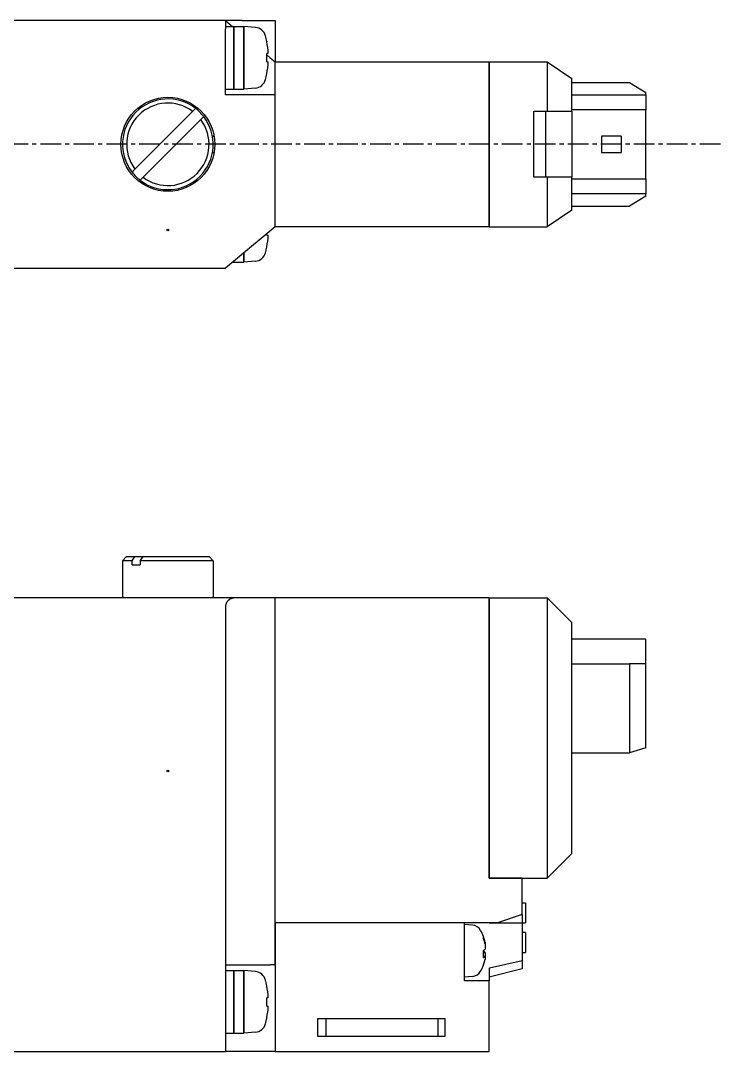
# Model space of a CAD drawing. Extents: x 83 to 239, y 31 to 153.
# Drawn here: x 161.5 to 204, y 88.3 to 150.8 of the extents above; entities that cross this region are included whole.
import ezdxf

# ---------------------------------------------------------------- set-up
doc = ezdxf.new("R2010")
doc.units = 0
doc.linetypes.add('CENTER', pattern=[2, 1.25, -0.25, 0.25, -0.25])
doc.layers.get('0').update_dxf_attribs({"linetype": 'CONTINUOUS'})
doc.layers.add('CENTER', color=1, linetype='CENTER')

msp = doc.modelspace()

# ---------------------------------------------------------------- linework, layer by layer
at = {"color": 7, "linetype": 'CONTINUOUS'}
for p, q in [((173.937, 150.763), (159.937, 150.763)), ((173.937, 150.763), (174.357, 150.413)), ((174.937, 150.763), (173.937, 150.763)), ((173.937, 150.763), (173.937, 150.263)), ((174.937, 150.763), (176.937, 150.763)), ((176.937, 150.763), (176.937, 148.263)), ((173.937, 150.413), (174.437, 150.413)), ((173.937, 146.263), (173.937, 150.263)), ((174.437, 150.413), (175.037, 150.413)), ((174.437, 146.613), (174.437, 150.413)), ((174.437, 150.413), (174.437, 146.613)), ((175.744, 150.351), (175.037, 150.413)), ((175.037, 146.613), (175.037, 150.413)), ((175.037, 150.413), (175.037, 146.613)), ((176.441, 149.49), (176.435, 149.485)), ((176.525, 148.766), (176.435, 148.766)), ((176.435, 148.261), (176.525, 148.261)), ((176.439, 148.679), (176.637, 148.513)), ((176.637, 148.513), (176.937, 148.263)), ((176.937, 148.263), (189.937, 148.263)), ((176.937, 138.263), (176.937, 148.263)), ((189.937, 148.263), (193.437, 148.263)), ((189.937, 138.263), (189.937, 148.263)), ((189.937, 148.263), (189.937, 138.263)), ((193.437, 148.263), (194.937, 147.263)), ((193.437, 148.263), (193.437, 145.263)), ((176.435, 147.541), (176.441, 147.537)), ((194.937, 145.263), (194.937, 147.263)), ((194.937, 147.013), (198.437, 147.013)), ((198.437, 147.013), (199.437, 146.413)), ((173.937, 146.613), (174.437, 146.613)), ((176.937, 146.263), (173.937, 146.263)), ((174.437, 146.613), (175.037, 146.613)), ((175.744, 146.675), (175.037, 146.613)), ((176.937, 138.263), (176.937, 146.263)), ((194.937, 146.263), (199.437, 146.263)), ((199.437, 146.263), (199.437, 146.413)), ((199.437, 146.263), (199.437, 145.363)), ((168.44, 141.76), (171.94, 145.261)), ((171.94, 145.261), (172.119, 145.439)), ((192.637, 145.263), (193.437, 145.263)), ((192.637, 141.263), (192.637, 145.263)), ((193.355, 141.263), (193.355, 145.263)), ((193.437, 145.263), (194.937, 145.263)), ((199.437, 145.363), (194.937, 145.363)), ((194.937, 145.263), (194.937, 141.263)), ((199.437, 141.163), (199.437, 145.363)), ((172.435, 144.766), (168.934, 141.265)), ((172.435, 144.766), (172.614, 144.944)), ((173.142, 143.763), (173.243, 143.763)), ((197.937, 143.763), (196.737, 143.763)), ((196.737, 143.763), (196.737, 142.763)), ((197.937, 143.763), (197.937, 142.763)), ((173.142, 142.763), (173.243, 142.763)), ((196.737, 142.763), (197.937, 142.763)), ((168.261, 141.582), (168.44, 141.76)), ((168.756, 141.087), (168.934, 141.265)), ((193.437, 141.263), (192.637, 141.263)), ((193.437, 141.263), (193.437, 138.263)), ((194.937, 141.263), (193.437, 141.263)), ((194.937, 139.263), (194.937, 141.263)), ((194.937, 141.163), (199.437, 141.163)), ((199.437, 141.163), (199.437, 140.263)), ((199.437, 140.263), (194.937, 140.263)), ((199.437, 140.113), (198.437, 139.513)), ((199.437, 140.113), (199.437, 140.263)), ((194.937, 139.513), (198.437, 139.513)), ((194.937, 139.263), (193.437, 138.263)), ((176.937, 138.263), (174.537, 136.263)), ((189.937, 138.263), (176.937, 138.263)), ((189.937, 138.263), (193.437, 138.263)), ((176.435, 137.761), (176.525, 137.761)), ((176.435, 137.041), (176.441, 137.037)), ((174.537, 136.263), (173.937, 135.763)), ((175.037, 136.113), (175.037, 136.68)), ((175.037, 136.68), (175.037, 136.113)), ((159.937, 135.763), (173.937, 135.763)), ((174.357, 136.113), (174.437, 136.113)), ((174.437, 136.113), (174.437, 136.18)), ((174.437, 136.18), (174.437, 136.113)), ((174.437, 136.113), (175.037, 136.113)), ((175.744, 136.175), (175.037, 136.113)), ((167.937, 118.263), (167.687, 118.013)), ((167.937, 118.263), (168.44, 118.263)), ((168.261, 118.013), (168.439, 118.263)), ((168.44, 118.263), (168.934, 118.263)), ((168.756, 118.013), (168.934, 118.263)), ((168.934, 118.263), (172.937, 118.263)), ((172.937, 118.263), (173.187, 118.013)), ((167.687, 118.013), (167.687, 115.763)), ((168.261, 118.013), (167.687, 118.013)), ((168.261, 117.763), (168.261, 118.013)), ((168.261, 117.763), (168.756, 117.763)), ((168.756, 118.013), (168.756, 117.763)), ((173.187, 118.013), (168.756, 118.013)), ((173.187, 118.013), (173.187, 115.763)), ((174.537, 115.763), (159.937, 115.763)), ((176.937, 115.763), (174.537, 115.763)), ((189.937, 115.763), (176.937, 115.763)), ((176.937, 93.499), (176.937, 115.763)), ((176.937, 96.063), (176.937, 115.763)), ((189.937, 115.763), (193.437, 115.763)), ((189.937, 98.763), (189.937, 115.763)), ((189.937, 115.763), (189.937, 98.763)), ((194.937, 114.263), (193.437, 115.763)), ((193.437, 115.763), (193.437, 98.763)), ((173.937, 115.263), (173.937, 93.513)), ((194.937, 100.263), (194.937, 114.263)), ((199.437, 113.263), (194.937, 113.263)), ((199.437, 111.763), (199.437, 113.263)), ((194.937, 111.763), (198.437, 111.763)), ((198.437, 111.763), (198.437, 106.363)), ((199.437, 111.763), (198.437, 111.763)), ((199.437, 106.663), (199.437, 111.763)), ((194.937, 106.363), (198.437, 106.363)), ((199.437, 106.663), (198.437, 106.363)), ((193.437, 98.763), (194.937, 100.263)), ((191.937, 98.763), (189.937, 98.763)), ((189.937, 98.763), (193.437, 98.763)), ((191.937, 96.563), (191.937, 98.763)), ((191.937, 97.263), (192.137, 97.263)), ((192.137, 97.263), (192.137, 96.063)), ((191.937, 96.563), (190.437, 96.063)), ((191.937, 96.563), (191.937, 96.063)), ((176.937, 96.063), (176.937, 88.263)), ((188.437, 96.063), (176.937, 96.063)), ((190.437, 96.063), (176.937, 96.063)), ((188.437, 92.543), (188.437, 96.063)), ((188.909, 95.922), (188.437, 95.963)), ((189.937, 96.063), (191.937, 96.063)), ((191.937, 96.063), (192.137, 96.063)), ((191.937, 96.063), (191.937, 93.782)), ((192.137, 95.463), (191.937, 95.463)), ((192.137, 95.463), (192.137, 94.263)), ((189.658, 94.877), (189.68, 94.888)), ((189.68, 94.888), (189.68, 94.782)), ((189.68, 94.782), (189.68, 94.464)), ((189.586, 94.043), (189.68, 94.031)), ((189.587, 94.251), (189.68, 94.263)), ((189.68, 94.263), (189.68, 94.031)), ((189.68, 94.031), (189.68, 93.839)), ((189.938, 93.324), (191.939, 93.776)), ((191.937, 94.263), (192.137, 94.263)), ((191.937, 93.782), (191.937, 93.263)), ((173.937, 93.513), (173.937, 88.763)), ((173.937, 93.513), (176.637, 93.513)), ((173.937, 93.163), (174.437, 93.163)), ((174.437, 93.163), (175.037, 93.163)), ((174.437, 89.366), (174.437, 93.163)), ((174.437, 93.163), (174.437, 89.363)), ((175.744, 93.101), (175.037, 93.163)), ((175.037, 89.363), (175.037, 93.163)), ((175.037, 93.163), (175.037, 89.366)), ((189.937, 93.329), (189.937, 92.543)), ((191.937, 93.263), (189.937, 92.763)), ((188.909, 92.804), (188.437, 92.763)), ((189.937, 92.543), (188.437, 92.543)), ((189.937, 88.263), (189.937, 92.543)), ((176.441, 92.24), (176.435, 92.235)), ((176.525, 91.516), (176.435, 91.516)), ((176.435, 91.011), (176.525, 91.011)), ((176.435, 90.291), (176.441, 90.287)), ((179.537, 89.163), (179.537, 90.263)), ((179.537, 90.263), (187.237, 90.263)), ((180.037, 89.163), (180.037, 90.263)), ((186.837, 89.163), (186.837, 90.263)), ((187.237, 90.263), (187.237, 89.163)), ((175.744, 89.425), (175.037, 89.363)), ((173.937, 89.363), (174.437, 89.363)), ((173.937, 88.763), (173.937, 88.263)), ((174.437, 89.366), (175.037, 89.366)), ((187.237, 89.163), (179.537, 89.163)), ((159.937, 88.263), (173.937, 88.263)), ((176.937, 88.263), (173.937, 88.263)), ((176.937, 88.263), (189.937, 88.263))]:
    msp.add_line(p, q, dxfattribs=at)
for points in [[(176.435, 148.261, 0), (176.436, 148.265, 0), (176.436, 148.269, 0), (176.436, 148.273, 0), (176.436, 148.276, 0), (176.436, 148.28, 0), (176.436, 148.284, 0), (176.437, 148.288, 0), (176.437, 148.292, 0), (176.437, 148.296, 0), (176.437, 148.3, 0), (176.437, 148.304, 0), (176.437, 148.308, 0), (176.438, 148.312, 0), (176.438, 148.316, 0), (176.438, 148.32, 0), (176.438, 148.324, 0), (176.438, 148.328, 0), (176.438, 148.332, 0), (176.438, 148.336, 0), (176.438, 148.34, 0), (176.439, 148.344, 0), (176.439, 148.347, 0), (176.439, 148.351, 0), (176.439, 148.355, 0), (176.439, 148.359, 0), (176.439, 148.363, 0), (176.439, 148.367, 0), (176.439, 148.371, 0), (176.439, 148.375, 0), (176.44, 148.379, 0), (176.44, 148.383, 0), (176.44, 148.387, 0), (176.44, 148.391, 0), (176.44, 148.395, 0), (176.44, 148.399, 0), (176.44, 148.403, 0), (176.44, 148.407, 0), (176.44, 148.411, 0), (176.44, 148.415, 0), (176.44, 148.419, 0), (176.44, 148.422, 0), (176.44, 148.426, 0), (176.44, 148.43, 0), (176.441, 148.434, 0), (176.441, 148.438, 0), (176.441, 148.442, 0), (176.441, 148.446, 0), (176.441, 148.45, 0), (176.441, 148.454, 0), (176.441, 148.458, 0), (176.441, 148.462, 0), (176.441, 148.466, 0), (176.441, 148.47, 0), (176.441, 148.474, 0), (176.441, 148.478, 0), (176.441, 148.482, 0), (176.441, 148.486, 0), (176.441, 148.49, 0), (176.441, 148.493, 0), (176.441, 148.497, 0), (176.441, 148.501, 0), (176.441, 148.505, 0), (176.441, 148.509, 0), (176.441, 148.513, 0), (176.441, 148.517, 0), (176.441, 148.521, 0), (176.441, 148.525, 0), (176.441, 148.529, 0), (176.441, 148.533, 0), (176.441, 148.537, 0), (176.441, 148.541, 0), (176.441, 148.545, 0), (176.441, 148.549, 0), (176.441, 148.553, 0), (176.441, 148.557, 0), (176.441, 148.561, 0), (176.441, 148.565, 0), (176.441, 148.568, 0), (176.441, 148.572, 0), (176.441, 148.576, 0), (176.441, 148.58, 0), (176.441, 148.584, 0), (176.441, 148.588, 0), (176.441, 148.592, 0), (176.44, 148.596, 0), (176.44, 148.6, 0), (176.44, 148.604, 0), (176.44, 148.608, 0), (176.44, 148.612, 0), (176.44, 148.616, 0), (176.44, 148.62, 0), (176.44, 148.624, 0), (176.44, 148.628, 0), (176.44, 148.632, 0), (176.44, 148.636, 0), (176.44, 148.64, 0), (176.44, 148.643, 0), (176.44, 148.647, 0), (176.439, 148.651, 0), (176.439, 148.655, 0), (176.439, 148.659, 0), (176.439, 148.663, 0), (176.439, 148.667, 0), (176.439, 148.671, 0), (176.439, 148.675, 0), (176.439, 148.679, 0), (176.439, 148.683, 0), (176.438, 148.687, 0), (176.438, 148.691, 0), (176.438, 148.695, 0), (176.438, 148.699, 0), (176.438, 148.703, 0), (176.438, 148.707, 0), (176.438, 148.711, 0), (176.438, 148.714, 0), (176.437, 148.718, 0), (176.437, 148.722, 0), (176.437, 148.726, 0), (176.437, 148.73, 0), (176.437, 148.734, 0), (176.437, 148.738, 0), (176.436, 148.742, 0), (176.436, 148.746, 0), (176.436, 148.75, 0), (176.436, 148.754, 0), (176.436, 148.758, 0), (176.436, 148.762, 0), (176.435, 148.766, 0)], [(176.435, 137.761, 0), (176.436, 137.761, 0), (176.436, 137.762, 0), (176.436, 137.763, 0), (176.436, 137.763, 0), (176.436, 137.764, 0), (176.436, 137.765, 0), (176.436, 137.765, 0), (176.436, 137.766, 0), (176.436, 137.767, 0), (176.436, 137.768, 0), (176.436, 137.768, 0), (176.436, 137.769, 0), (176.436, 137.77, 0), (176.436, 137.77, 0), (176.436, 137.771, 0), (176.436, 137.772, 0), (176.436, 137.772, 0), (176.436, 137.773, 0), (176.436, 137.774, 0), (176.436, 137.774, 0), (176.436, 137.775, 0), (176.436, 137.776, 0), (176.436, 137.776, 0), (176.436, 137.777, 0), (176.436, 137.778, 0), (176.436, 137.778, 0), (176.436, 137.779, 0), (176.436, 137.78, 0), (176.436, 137.78, 0), (176.436, 137.781, 0), (176.436, 137.782, 0), (176.436, 137.782, 0), (176.436, 137.783, 0), (176.436, 137.784, 0), (176.437, 137.784, 0), (176.437, 137.785, 0), (176.437, 137.786, 0), (176.437, 137.787, 0), (176.437, 137.787, 0), (176.437, 137.788, 0), (176.437, 137.789, 0), (176.437, 137.789, 0), (176.437, 137.79, 0), (176.437, 137.791, 0), (176.437, 137.791, 0), (176.437, 137.792, 0), (176.437, 137.793, 0), (176.437, 137.793, 0), (176.437, 137.794, 0), (176.437, 137.795, 0), (176.437, 137.795, 0), (176.437, 137.796, 0), (176.437, 137.797, 0), (176.437, 137.797, 0), (176.437, 137.798, 0), (176.437, 137.799, 0), (176.437, 137.799, 0), (176.437, 137.8, 0), (176.437, 137.801, 0), (176.437, 137.801, 0), (176.437, 137.802, 0), (176.437, 137.803, 0), (176.437, 137.804, 0), (176.437, 137.804, 0), (176.437, 137.805, 0), (176.437, 137.806, 0), (176.437, 137.806, 0), (176.437, 137.807, 0), (176.437, 137.808, 0), (176.437, 137.808, 0), (176.437, 137.809, 0), (176.437, 137.81, 0), (176.437, 137.81, 0), (176.437, 137.811, 0), (176.438, 137.812, 0), (176.438, 137.812, 0), (176.438, 137.813, 0), (176.438, 137.814, 0), (176.438, 137.814, 0), (176.438, 137.815, 0), (176.438, 137.816, 0), (176.438, 137.816, 0), (176.438, 137.817, 0), (176.438, 137.818, 0), (176.438, 137.818, 0), (176.438, 137.819, 0), (176.438, 137.82, 0), (176.438, 137.82, 0), (176.438, 137.821, 0), (176.438, 137.822, 0), (176.438, 137.823, 0), (176.438, 137.823, 0), (176.438, 137.824, 0), (176.438, 137.825, 0), (176.438, 137.825, 0), (176.438, 137.826, 0), (176.438, 137.827, 0), (176.438, 137.827, 0), (176.438, 137.828, 0), (176.438, 137.829, 0), (176.438, 137.829, 0), (176.438, 137.83, 0), (176.438, 137.831, 0), (176.438, 137.831, 0), (176.438, 137.832, 0), (176.438, 137.833, 0), (176.438, 137.833, 0), (176.438, 137.834, 0), (176.438, 137.835, 0), (176.438, 137.835, 0), (176.438, 137.836, 0), (176.438, 137.837, 0), (176.438, 137.837, 0), (176.438, 137.838, 0), (176.438, 137.839, 0), (176.438, 137.84, 0), (176.438, 137.84, 0), (176.438, 137.841, 0), (176.438, 137.842, 0), (176.439, 137.842, 0), (176.439, 137.843, 0), (176.439, 137.844, 0), (176.439, 137.844, 0), (176.439, 137.845, 0), (176.439, 137.846, 0), (176.439, 137.846, 0), (176.439, 137.847, 0), (176.439, 137.848, 0)], [(174.537, 115.763, 0), (174.53, 115.763, 0), (174.523, 115.763, 0), (174.515, 115.763, 0), (174.508, 115.763, 0), (174.501, 115.762, 0), (174.493, 115.762, 0), (174.486, 115.761, 0), (174.479, 115.761, 0), (174.471, 115.76, 0), (174.464, 115.759, 0), (174.457, 115.759, 0), (174.449, 115.758, 0), (174.442, 115.757, 0), (174.435, 115.756, 0), (174.428, 115.755, 0), (174.42, 115.754, 0), (174.413, 115.752, 0), (174.406, 115.751, 0), (174.399, 115.75, 0), (174.392, 115.748, 0), (174.384, 115.747, 0), (174.377, 115.745, 0), (174.37, 115.743, 0), (174.363, 115.742, 0), (174.356, 115.74, 0), (174.349, 115.738, 0), (174.342, 115.736, 0), (174.335, 115.734, 0), (174.328, 115.732, 0), (174.321, 115.73, 0), (174.315, 115.727, 0), (174.308, 115.725, 0), (174.301, 115.723, 0), (174.294, 115.72, 0), (174.287, 115.718, 0), (174.281, 115.715, 0), (174.274, 115.713, 0), (174.268, 115.71, 0), (174.261, 115.707, 0), (174.255, 115.704, 0), (174.248, 115.701, 0), (174.242, 115.698, 0), (174.235, 115.695, 0), (174.229, 115.692, 0), (174.223, 115.689, 0), (174.216, 115.686, 0), (174.21, 115.682, 0), (174.204, 115.679, 0), (174.198, 115.676, 0), (174.192, 115.672, 0), (174.186, 115.668, 0), (174.18, 115.665, 0), (174.174, 115.661, 0), (174.168, 115.657, 0), (174.162, 115.654, 0), (174.157, 115.65, 0), (174.151, 115.646, 0), (174.145, 115.642, 0), (174.14, 115.638, 0), (174.134, 115.634, 0), (174.129, 115.63, 0), (174.124, 115.625, 0), (174.118, 115.621, 0), (174.113, 115.617, 0), (174.108, 115.612, 0), (174.103, 115.608, 0), (174.098, 115.604, 0), (174.093, 115.599, 0), (174.088, 115.594, 0), (174.083, 115.59, 0), (174.078, 115.585, 0), (174.074, 115.58, 0), (174.069, 115.576, 0), (174.064, 115.571, 0), (174.06, 115.566, 0), (174.055, 115.561, 0), (174.051, 115.556, 0), (174.047, 115.551, 0), (174.043, 115.546, 0), (174.038, 115.541, 0), (174.034, 115.536, 0), (174.03, 115.531, 0), (174.027, 115.526, 0), (174.023, 115.52, 0), (174.019, 115.515, 0), (174.015, 115.51, 0), (174.012, 115.504, 0), (174.008, 115.499, 0), (174.005, 115.494, 0), (174.001, 115.488, 0), (173.998, 115.483, 0), (173.995, 115.477, 0), (173.992, 115.471, 0), (173.989, 115.466, 0), (173.986, 115.46, 0), (173.983, 115.455, 0), (173.98, 115.449, 0), (173.978, 115.443, 0), (173.975, 115.437, 0), (173.972, 115.432, 0), (173.97, 115.426, 0), (173.968, 115.42, 0), (173.965, 115.414, 0), (173.963, 115.408, 0), (173.961, 115.402, 0), (173.959, 115.397, 0), (173.957, 115.391, 0), (173.955, 115.385, 0), (173.954, 115.379, 0), (173.952, 115.373, 0), (173.95, 115.367, 0), (173.949, 115.361, 0), (173.947, 115.355, 0), (173.946, 115.349, 0), (173.945, 115.343, 0), (173.944, 115.337, 0), (173.943, 115.331, 0), (173.942, 115.324, 0), (173.941, 115.318, 0), (173.94, 115.312, 0), (173.94, 115.306, 0), (173.939, 115.3, 0), (173.938, 115.294, 0), (173.938, 115.288, 0), (173.938, 115.282, 0), (173.938, 115.276, 0), (173.937, 115.269, 0), (173.937, 115.263, 0)], [(189.58, 95.129, 0), (189.581, 95.13, 0), (189.581, 95.131, 0), (189.581, 95.132, 0), (189.581, 95.133, 0), (189.581, 95.134, 0), (189.582, 95.135, 0), (189.582, 95.136, 0), (189.582, 95.137, 0), (189.582, 95.138, 0), (189.583, 95.139, 0), (189.583, 95.14, 0), (189.583, 95.141, 0), (189.583, 95.142, 0), (189.583, 95.143, 0), (189.584, 95.144, 0), (189.584, 95.145, 0), (189.584, 95.146, 0), (189.584, 95.147, 0), (189.584, 95.148, 0), (189.584, 95.148, 0), (189.585, 95.149, 0), (189.585, 95.15, 0), (189.585, 95.151, 0), (189.585, 95.152, 0), (189.585, 95.153, 0), (189.585, 95.154, 0), (189.586, 95.155, 0), (189.586, 95.156, 0), (189.586, 95.157, 0), (189.586, 95.158, 0), (189.586, 95.159, 0), (189.586, 95.159, 0), (189.586, 95.16, 0), (189.586, 95.161, 0), (189.587, 95.162, 0), (189.587, 95.163, 0), (189.587, 95.164, 0), (189.587, 95.165, 0), (189.587, 95.166, 0), (189.587, 95.167, 0), (189.587, 95.168, 0), (189.587, 95.168, 0), (189.587, 95.169, 0), (189.587, 95.17, 0), (189.588, 95.171, 0), (189.588, 95.172, 0), (189.588, 95.173, 0), (189.588, 95.174, 0), (189.588, 95.174, 0), (189.588, 95.175, 0), (189.588, 95.176, 0), (189.588, 95.177, 0), (189.588, 95.178, 0), (189.588, 95.179, 0), (189.588, 95.18, 0), (189.588, 95.18, 0), (189.588, 95.181, 0), (189.588, 95.182, 0), (189.588, 95.183, 0), (189.588, 95.184, 0), (189.588, 95.184, 0), (189.588, 95.185, 0), (189.588, 95.186, 0), (189.588, 95.187, 0), (189.588, 95.188, 0), (189.588, 95.189, 0), (189.588, 95.189, 0), (189.588, 95.19, 0), (189.588, 95.191, 0), (189.588, 95.192, 0), (189.588, 95.192, 0), (189.588, 95.193, 0), (189.588, 95.194, 0), (189.588, 95.195, 0), (189.588, 95.196, 0), (189.588, 95.196, 0), (189.588, 95.197, 0), (189.588, 95.198, 0), (189.588, 95.199, 0), (189.588, 95.199, 0), (189.588, 95.2, 0), (189.588, 95.201, 0), (189.588, 95.202, 0), (189.588, 95.203, 0), (189.588, 95.203, 0), (189.588, 95.204, 0), (189.588, 95.205, 0), (189.588, 95.205, 0), (189.587, 95.206, 0), (189.587, 95.207, 0), (189.587, 95.208, 0), (189.587, 95.208, 0), (189.587, 95.209, 0), (189.587, 95.21, 0), (189.587, 95.21, 0), (189.587, 95.211, 0), (189.587, 95.212, 0), (189.587, 95.213, 0), (189.586, 95.213, 0), (189.586, 95.214, 0), (189.586, 95.215, 0), (189.586, 95.215, 0), (189.586, 95.216, 0), (189.586, 95.217, 0), (189.586, 95.218, 0), (189.585, 95.218, 0), (189.585, 95.219, 0), (189.585, 95.22, 0), (189.585, 95.22, 0), (189.585, 95.221, 0), (189.585, 95.222, 0), (189.585, 95.222, 0), (189.584, 95.223, 0), (189.584, 95.224, 0), (189.584, 95.224, 0), (189.584, 95.225, 0), (189.584, 95.225, 0), (189.583, 95.226, 0), (189.583, 95.227, 0), (189.583, 95.228, 0), (189.583, 95.228, 0), (189.583, 95.229, 0), (189.582, 95.229, 0), (189.582, 95.23, 0), (189.582, 95.231, 0), (189.582, 95.231, 0), (189.582, 95.232, 0), (189.581, 95.233, 0)], [(189.68, 94.782, 0), (189.679, 94.784, 0), (189.679, 94.787, 0), (189.678, 94.79, 0), (189.677, 94.793, 0), (189.677, 94.796, 0), (189.676, 94.798, 0), (189.676, 94.801, 0), (189.675, 94.804, 0), (189.674, 94.806, 0), (189.674, 94.809, 0), (189.673, 94.812, 0), (189.673, 94.815, 0), (189.672, 94.818, 0), (189.671, 94.82, 0), (189.671, 94.823, 0), (189.67, 94.826, 0), (189.67, 94.829, 0), (189.669, 94.831, 0), (189.668, 94.834, 0), (189.668, 94.837, 0), (189.667, 94.84, 0), (189.666, 94.842, 0), (189.666, 94.845, 0), (189.665, 94.848, 0), (189.664, 94.851, 0), (189.664, 94.853, 0), (189.663, 94.856, 0), (189.663, 94.859, 0), (189.662, 94.862, 0), (189.661, 94.864, 0), (189.661, 94.867, 0), (189.66, 94.87, 0), (189.659, 94.873, 0), (189.658, 94.875, 0), (189.658, 94.878, 0), (189.657, 94.881, 0), (189.656, 94.883, 0), (189.656, 94.886, 0), (189.655, 94.889, 0), (189.654, 94.892, 0), (189.654, 94.894, 0), (189.653, 94.897, 0), (189.652, 94.9, 0), (189.652, 94.903, 0), (189.651, 94.905, 0), (189.65, 94.908, 0), (189.649, 94.911, 0), (189.649, 94.914, 0), (189.648, 94.916, 0), (189.647, 94.919, 0), (189.646, 94.922, 0), (189.646, 94.925, 0), (189.645, 94.927, 0), (189.644, 94.93, 0), (189.644, 94.933, 0), (189.643, 94.936, 0), (189.642, 94.938, 0), (189.641, 94.941, 0), (189.64, 94.944, 0), (189.64, 94.946, 0), (189.639, 94.949, 0), (189.638, 94.952, 0), (189.637, 94.954, 0), (189.637, 94.957, 0), (189.636, 94.96, 0), (189.635, 94.963, 0), (189.634, 94.965, 0), (189.634, 94.968, 0), (189.633, 94.971, 0), (189.632, 94.974, 0), (189.631, 94.976, 0), (189.63, 94.979, 0), (189.63, 94.982, 0), (189.629, 94.984, 0), (189.628, 94.987, 0), (189.627, 94.99, 0), (189.626, 94.993, 0), (189.625, 94.995, 0), (189.625, 94.998, 0), (189.624, 95.001, 0), (189.623, 95.003, 0), (189.622, 95.006, 0), (189.621, 95.009, 0), (189.62, 95.011, 0), (189.62, 95.014, 0), (189.619, 95.017, 0), (189.618, 95.019, 0), (189.617, 95.022, 0), (189.616, 95.025, 0), (189.615, 95.028, 0), (189.614, 95.03, 0), (189.614, 95.033, 0), (189.613, 95.036, 0), (189.612, 95.038, 0), (189.611, 95.041, 0), (189.61, 95.044, 0), (189.609, 95.046, 0), (189.608, 95.049, 0), (189.607, 95.052, 0), (189.607, 95.055, 0), (189.606, 95.057, 0), (189.605, 95.06, 0), (189.604, 95.062, 0), (189.603, 95.065, 0), (189.602, 95.068, 0), (189.601, 95.071, 0), (189.6, 95.073, 0), (189.599, 95.076, 0), (189.598, 95.079, 0), (189.597, 95.081, 0), (189.597, 95.084, 0), (189.596, 95.087, 0), (189.595, 95.089, 0), (189.594, 95.092, 0), (189.593, 95.095, 0), (189.592, 95.097, 0), (189.591, 95.1, 0), (189.59, 95.103, 0), (189.589, 95.105, 0), (189.588, 95.108, 0), (189.587, 95.111, 0), (189.586, 95.113, 0), (189.585, 95.116, 0), (189.584, 95.119, 0), (189.583, 95.121, 0), (189.582, 95.124, 0), (189.581, 95.126, 0), (189.58, 95.129, 0)], [(189.68, 94.888, 0), (189.679, 94.89, 0), (189.679, 94.893, 0), (189.678, 94.896, 0), (189.677, 94.899, 0), (189.677, 94.901, 0), (189.676, 94.904, 0), (189.676, 94.907, 0), (189.675, 94.909, 0), (189.675, 94.912, 0), (189.674, 94.915, 0), (189.673, 94.918, 0), (189.673, 94.92, 0), (189.672, 94.923, 0), (189.672, 94.926, 0), (189.671, 94.928, 0), (189.67, 94.931, 0), (189.67, 94.934, 0), (189.669, 94.936, 0), (189.669, 94.939, 0), (189.668, 94.942, 0), (189.667, 94.945, 0), (189.667, 94.947, 0), (189.666, 94.95, 0), (189.665, 94.953, 0), (189.665, 94.956, 0), (189.664, 94.958, 0), (189.663, 94.961, 0), (189.663, 94.964, 0), (189.662, 94.966, 0), (189.662, 94.969, 0), (189.661, 94.972, 0), (189.66, 94.974, 0), (189.66, 94.977, 0), (189.659, 94.98, 0), (189.658, 94.982, 0), (189.658, 94.985, 0), (189.657, 94.988, 0), (189.656, 94.99, 0), (189.656, 94.993, 0), (189.655, 94.996, 0), (189.654, 94.999, 0), (189.653, 95.001, 0), (189.653, 95.004, 0), (189.652, 95.007, 0), (189.651, 95.009, 0), (189.651, 95.012, 0), (189.65, 95.015, 0), (189.649, 95.017, 0), (189.649, 95.02, 0), (189.648, 95.023, 0), (189.647, 95.025, 0), (189.646, 95.028, 0), (189.646, 95.031, 0), (189.645, 95.034, 0), (189.644, 95.036, 0), (189.643, 95.039, 0), (189.643, 95.041, 0), (189.642, 95.044, 0), (189.641, 95.047, 0), (189.641, 95.05, 0), (189.64, 95.052, 0), (189.639, 95.055, 0), (189.638, 95.058, 0), (189.638, 95.06, 0), (189.637, 95.063, 0), (189.636, 95.066, 0), (189.635, 95.068, 0), (189.634, 95.071, 0), (189.634, 95.074, 0), (189.633, 95.076, 0), (189.632, 95.079, 0), (189.631, 95.082, 0), (189.631, 95.084, 0), (189.63, 95.087, 0), (189.629, 95.09, 0), (189.628, 95.092, 0), (189.627, 95.095, 0), (189.627, 95.098, 0), (189.626, 95.1, 0), (189.625, 95.103, 0), (189.624, 95.106, 0), (189.623, 95.108, 0), (189.623, 95.111, 0), (189.622, 95.114, 0), (189.621, 95.116, 0), (189.62, 95.119, 0), (189.619, 95.121, 0), (189.618, 95.124, 0), (189.618, 95.127, 0), (189.617, 95.129, 0), (189.616, 95.132, 0), (189.615, 95.135, 0), (189.614, 95.137, 0), (189.613, 95.14, 0), (189.612, 95.143, 0), (189.612, 95.145, 0), (189.611, 95.148, 0), (189.61, 95.151, 0), (189.609, 95.153, 0), (189.608, 95.156, 0), (189.607, 95.159, 0), (189.606, 95.161, 0), (189.605, 95.164, 0), (189.605, 95.166, 0), (189.604, 95.169, 0), (189.603, 95.172, 0), (189.602, 95.174, 0), (189.601, 95.177, 0), (189.6, 95.18, 0), (189.599, 95.182, 0), (189.598, 95.185, 0), (189.597, 95.187, 0), (189.597, 95.19, 0), (189.596, 95.193, 0), (189.595, 95.195, 0), (189.594, 95.198, 0), (189.593, 95.201, 0), (189.592, 95.203, 0), (189.591, 95.206, 0), (189.59, 95.208, 0), (189.589, 95.211, 0), (189.588, 95.214, 0), (189.587, 95.216, 0), (189.586, 95.219, 0), (189.585, 95.222, 0), (189.584, 95.224, 0), (189.583, 95.227, 0), (189.582, 95.229, 0)], [(189.58, 94.378, 0), (189.581, 94.379, 0), (189.582, 94.38, 0), (189.583, 94.38, 0), (189.584, 94.381, 0), (189.585, 94.382, 0), (189.586, 94.382, 0), (189.587, 94.383, 0), (189.588, 94.384, 0), (189.589, 94.384, 0), (189.59, 94.385, 0), (189.591, 94.385, 0), (189.592, 94.386, 0), (189.593, 94.387, 0), (189.594, 94.388, 0), (189.595, 94.388, 0), (189.596, 94.389, 0), (189.597, 94.389, 0), (189.597, 94.39, 0), (189.598, 94.391, 0), (189.599, 94.391, 0), (189.6, 94.392, 0), (189.601, 94.393, 0), (189.602, 94.393, 0), (189.603, 94.394, 0), (189.604, 94.395, 0), (189.605, 94.395, 0), (189.606, 94.396, 0), (189.607, 94.397, 0), (189.607, 94.397, 0), (189.608, 94.398, 0), (189.609, 94.399, 0), (189.61, 94.399, 0), (189.611, 94.4, 0), (189.612, 94.401, 0), (189.613, 94.401, 0), (189.614, 94.402, 0), (189.614, 94.403, 0), (189.615, 94.403, 0), (189.616, 94.404, 0), (189.617, 94.405, 0), (189.618, 94.405, 0), (189.619, 94.406, 0), (189.62, 94.407, 0), (189.62, 94.407, 0), (189.621, 94.408, 0), (189.622, 94.409, 0), (189.623, 94.409, 0), (189.624, 94.41, 0), (189.625, 94.411, 0), (189.625, 94.411, 0), (189.626, 94.412, 0), (189.627, 94.413, 0), (189.628, 94.413, 0), (189.629, 94.414, 0), (189.63, 94.415, 0), (189.63, 94.415, 0), (189.631, 94.416, 0), (189.632, 94.416, 0), (189.633, 94.417, 0), (189.634, 94.418, 0), (189.634, 94.418, 0), (189.635, 94.419, 0), (189.636, 94.42, 0), (189.637, 94.421, 0), (189.637, 94.421, 0), (189.638, 94.422, 0), (189.639, 94.422, 0), (189.64, 94.423, 0), (189.64, 94.424, 0), (189.641, 94.424, 0), (189.642, 94.425, 0), (189.643, 94.426, 0), (189.644, 94.427, 0), (189.644, 94.427, 0), (189.645, 94.428, 0), (189.646, 94.429, 0), (189.646, 94.429, 0), (189.647, 94.43, 0), (189.648, 94.431, 0), (189.649, 94.431, 0), (189.649, 94.432, 0), (189.65, 94.433, 0), (189.651, 94.433, 0), (189.652, 94.434, 0), (189.652, 94.435, 0), (189.653, 94.435, 0), (189.654, 94.436, 0), (189.654, 94.437, 0), (189.655, 94.437, 0), (189.656, 94.438, 0), (189.656, 94.439, 0), (189.657, 94.439, 0), (189.658, 94.44, 0), (189.658, 94.441, 0), (189.659, 94.441, 0), (189.66, 94.442, 0), (189.661, 94.443, 0), (189.661, 94.443, 0), (189.662, 94.444, 0), (189.663, 94.445, 0), (189.663, 94.445, 0), (189.664, 94.446, 0), (189.664, 94.447, 0), (189.665, 94.447, 0), (189.666, 94.448, 0), (189.666, 94.449, 0), (189.667, 94.449, 0), (189.668, 94.45, 0), (189.668, 94.451, 0), (189.669, 94.451, 0), (189.67, 94.452, 0), (189.67, 94.453, 0), (189.671, 94.454, 0), (189.671, 94.454, 0), (189.672, 94.455, 0), (189.673, 94.456, 0), (189.673, 94.456, 0), (189.674, 94.457, 0), (189.674, 94.457, 0), (189.675, 94.458, 0), (189.676, 94.459, 0), (189.676, 94.46, 0), (189.677, 94.46, 0), (189.677, 94.461, 0), (189.678, 94.462, 0), (189.679, 94.462, 0), (189.679, 94.463, 0), (189.68, 94.464, 0)], [(189.58, 93.946, 0), (189.581, 93.95, 0), (189.581, 93.953, 0), (189.581, 93.956, 0), (189.581, 93.959, 0), (189.582, 93.963, 0), (189.582, 93.966, 0), (189.582, 93.969, 0), (189.582, 93.973, 0), (189.582, 93.976, 0), (189.583, 93.979, 0), (189.583, 93.983, 0), (189.583, 93.986, 0), (189.583, 93.989, 0), (189.583, 93.993, 0), (189.584, 93.996, 0), (189.584, 93.999, 0), (189.584, 94.003, 0), (189.584, 94.006, 0), (189.584, 94.009, 0), (189.585, 94.013, 0), (189.585, 94.016, 0), (189.585, 94.019, 0), (189.585, 94.023, 0), (189.585, 94.026, 0), (189.585, 94.029, 0), (189.586, 94.033, 0), (189.586, 94.036, 0), (189.586, 94.04, 0), (189.586, 94.043, 0), (189.586, 94.046, 0), (189.586, 94.049, 0), (189.586, 94.053, 0), (189.587, 94.056, 0), (189.587, 94.06, 0), (189.587, 94.063, 0), (189.587, 94.066, 0), (189.587, 94.07, 0), (189.587, 94.073, 0), (189.587, 94.076, 0), (189.587, 94.08, 0), (189.587, 94.083, 0), (189.587, 94.087, 0), (189.588, 94.09, 0), (189.588, 94.093, 0), (189.588, 94.097, 0), (189.588, 94.1, 0), (189.588, 94.103, 0), (189.588, 94.107, 0), (189.588, 94.11, 0), (189.588, 94.113, 0), (189.588, 94.117, 0), (189.588, 94.12, 0), (189.588, 94.124, 0), (189.588, 94.127, 0), (189.588, 94.13, 0), (189.588, 94.134, 0), (189.588, 94.137, 0), (189.588, 94.14, 0), (189.588, 94.144, 0), (189.588, 94.147, 0), (189.588, 94.15, 0), (189.588, 94.154, 0), (189.588, 94.157, 0), (189.588, 94.161, 0), (189.588, 94.164, 0), (189.588, 94.167, 0), (189.588, 94.171, 0), (189.588, 94.174, 0), (189.588, 94.178, 0), (189.588, 94.181, 0), (189.588, 94.184, 0), (189.588, 94.188, 0), (189.588, 94.191, 0), (189.588, 94.195, 0), (189.588, 94.198, 0), (189.588, 94.201, 0), (189.588, 94.205, 0), (189.588, 94.208, 0), (189.588, 94.212, 0), (189.588, 94.215, 0), (189.588, 94.218, 0), (189.588, 94.222, 0), (189.588, 94.225, 0), (189.588, 94.228, 0), (189.588, 94.232, 0), (189.587, 94.235, 0), (189.587, 94.239, 0), (189.587, 94.242, 0), (189.587, 94.245, 0), (189.587, 94.249, 0), (189.587, 94.252, 0), (189.587, 94.256, 0), (189.587, 94.259, 0), (189.587, 94.262, 0), (189.587, 94.266, 0), (189.586, 94.269, 0), (189.586, 94.273, 0), (189.586, 94.276, 0), (189.586, 94.279, 0), (189.586, 94.283, 0), (189.586, 94.286, 0), (189.586, 94.29, 0), (189.585, 94.293, 0), (189.585, 94.296, 0), (189.585, 94.3, 0), (189.585, 94.303, 0), (189.585, 94.307, 0), (189.585, 94.31, 0), (189.584, 94.314, 0), (189.584, 94.317, 0), (189.584, 94.32, 0), (189.584, 94.324, 0), (189.584, 94.327, 0), (189.583, 94.331, 0), (189.583, 94.334, 0), (189.583, 94.337, 0), (189.583, 94.341, 0), (189.583, 94.344, 0), (189.582, 94.348, 0), (189.582, 94.351, 0), (189.582, 94.354, 0), (189.582, 94.358, 0), (189.582, 94.361, 0), (189.581, 94.365, 0), (189.581, 94.368, 0), (189.581, 94.371, 0), (189.581, 94.375, 0), (189.58, 94.378, 0)], [(189.581, 94.363, 0), (189.581, 94.363, 0), (189.581, 94.364, 0), (189.581, 94.364, 0), (189.581, 94.364, 0), (189.581, 94.364, 0), (189.581, 94.364, 0), (189.581, 94.364, 0), (189.581, 94.364, 0), (189.581, 94.364, 0), (189.581, 94.365, 0), (189.581, 94.365, 0), (189.581, 94.365, 0), (189.581, 94.365, 0), (189.581, 94.365, 0), (189.582, 94.365, 0), (189.582, 94.365, 0), (189.582, 94.365, 0), (189.582, 94.366, 0), (189.582, 94.366, 0), (189.582, 94.366, 0), (189.582, 94.366, 0), (189.582, 94.366, 0), (189.582, 94.366, 0), (189.582, 94.366, 0), (189.582, 94.367, 0), (189.582, 94.367, 0), (189.582, 94.367, 0), (189.582, 94.367, 0), (189.582, 94.367, 0), (189.582, 94.367, 0), (189.582, 94.367, 0), (189.582, 94.367, 0), (189.582, 94.368, 0), (189.582, 94.368, 0), (189.582, 94.368, 0), (189.582, 94.368, 0), (189.582, 94.368, 0), (189.582, 94.368, 0), (189.582, 94.368, 0), (189.582, 94.368, 0), (189.582, 94.368, 0), (189.582, 94.369, 0), (189.582, 94.369, 0), (189.582, 94.369, 0), (189.582, 94.369, 0), (189.582, 94.369, 0), (189.582, 94.369, 0), (189.582, 94.369, 0), (189.582, 94.37, 0), (189.582, 94.37, 0), (189.582, 94.37, 0), (189.582, 94.37, 0), (189.582, 94.37, 0), (189.582, 94.37, 0), (189.582, 94.37, 0), (189.582, 94.371, 0), (189.582, 94.371, 0), (189.582, 94.371, 0), (189.582, 94.371, 0), (189.582, 94.371, 0), (189.582, 94.371, 0), (189.582, 94.371, 0), (189.582, 94.371, 0), (189.582, 94.371, 0), (189.582, 94.372, 0), (189.582, 94.372, 0), (189.582, 94.372, 0), (189.582, 94.372, 0), (189.582, 94.372, 0), (189.582, 94.372, 0), (189.582, 94.372, 0), (189.582, 94.373, 0), (189.582, 94.373, 0), (189.582, 94.373, 0), (189.582, 94.373, 0), (189.582, 94.373, 0), (189.582, 94.373, 0), (189.582, 94.373, 0), (189.582, 94.374, 0), (189.582, 94.374, 0), (189.582, 94.374, 0), (189.582, 94.374, 0), (189.582, 94.374, 0), (189.582, 94.374, 0), (189.582, 94.374, 0), (189.582, 94.374, 0), (189.582, 94.374, 0), (189.582, 94.375, 0), (189.582, 94.375, 0), (189.582, 94.375, 0), (189.582, 94.375, 0), (189.582, 94.375, 0), (189.582, 94.375, 0), (189.582, 94.375, 0), (189.582, 94.376, 0), (189.582, 94.376, 0), (189.582, 94.376, 0), (189.582, 94.376, 0), (189.582, 94.376, 0), (189.582, 94.376, 0), (189.582, 94.376, 0), (189.582, 94.376, 0), (189.582, 94.377, 0), (189.582, 94.377, 0), (189.582, 94.377, 0), (189.582, 94.377, 0), (189.582, 94.377, 0), (189.582, 94.377, 0), (189.582, 94.377, 0), (189.582, 94.377, 0), (189.582, 94.378, 0), (189.582, 94.378, 0), (189.582, 94.378, 0), (189.582, 94.378, 0), (189.582, 94.378, 0), (189.582, 94.378, 0), (189.582, 94.378, 0), (189.582, 94.379, 0), (189.582, 94.379, 0), (189.582, 94.379, 0), (189.582, 94.379, 0), (189.582, 94.379, 0), (189.582, 94.379, 0), (189.582, 94.379, 0), (189.582, 94.379, 0), (189.582, 94.379, 0), (189.582, 94.38, 0), (189.582, 94.38, 0)], [(189.58, 93.946, 0), (189.581, 93.947, 0), (189.582, 93.948, 0), (189.583, 93.948, 0), (189.584, 93.949, 0), (189.585, 93.949, 0), (189.586, 93.95, 0), (189.587, 93.951, 0), (189.588, 93.951, 0), (189.589, 93.952, 0), (189.59, 93.953, 0), (189.591, 93.953, 0), (189.592, 93.954, 0), (189.593, 93.955, 0), (189.594, 93.955, 0), (189.595, 93.956, 0), (189.596, 93.957, 0), (189.597, 93.957, 0), (189.597, 93.958, 0), (189.598, 93.959, 0), (189.599, 93.959, 0), (189.6, 93.96, 0), (189.601, 93.961, 0), (189.602, 93.961, 0), (189.603, 93.962, 0), (189.604, 93.963, 0), (189.605, 93.963, 0), (189.606, 93.964, 0), (189.607, 93.965, 0), (189.607, 93.965, 0), (189.608, 93.966, 0), (189.609, 93.966, 0), (189.61, 93.967, 0), (189.611, 93.968, 0), (189.612, 93.969, 0), (189.613, 93.969, 0), (189.614, 93.97, 0), (189.614, 93.97, 0), (189.615, 93.971, 0), (189.616, 93.972, 0), (189.617, 93.972, 0), (189.618, 93.973, 0), (189.619, 93.974, 0), (189.62, 93.974, 0), (189.62, 93.975, 0), (189.621, 93.976, 0), (189.622, 93.976, 0), (189.623, 93.977, 0), (189.624, 93.978, 0), (189.625, 93.978, 0), (189.625, 93.979, 0), (189.626, 93.98, 0), (189.627, 93.98, 0), (189.628, 93.981, 0), (189.629, 93.982, 0), (189.63, 93.982, 0), (189.63, 93.983, 0), (189.631, 93.984, 0), (189.632, 93.984, 0), (189.633, 93.985, 0), (189.634, 93.986, 0), (189.634, 93.986, 0), (189.635, 93.987, 0), (189.636, 93.988, 0), (189.637, 93.988, 0), (189.637, 93.989, 0), (189.638, 93.99, 0), (189.639, 93.99, 0), (189.64, 93.991, 0), (189.64, 93.992, 0), (189.641, 93.992, 0), (189.642, 93.993, 0), (189.643, 93.994, 0), (189.644, 93.994, 0), (189.644, 93.995, 0), (189.645, 93.996, 0), (189.646, 93.996, 0), (189.646, 93.997, 0), (189.647, 93.998, 0), (189.648, 93.998, 0), (189.649, 93.999, 0), (189.649, 94, 0), (189.65, 94, 0), (189.651, 94.001, 0), (189.652, 94.002, 0), (189.652, 94.002, 0), (189.653, 94.003, 0), (189.654, 94.004, 0), (189.654, 94.004, 0), (189.655, 94.005, 0), (189.656, 94.006, 0), (189.656, 94.006, 0), (189.657, 94.007, 0), (189.658, 94.008, 0), (189.658, 94.008, 0), (189.659, 94.009, 0), (189.66, 94.01, 0), (189.661, 94.01, 0), (189.661, 94.011, 0), (189.662, 94.012, 0), (189.663, 94.013, 0), (189.663, 94.013, 0), (189.664, 94.014, 0), (189.664, 94.014, 0), (189.665, 94.015, 0), (189.666, 94.016, 0), (189.666, 94.017, 0), (189.667, 94.017, 0), (189.668, 94.018, 0), (189.668, 94.019, 0), (189.669, 94.019, 0), (189.67, 94.02, 0), (189.67, 94.021, 0), (189.671, 94.021, 0), (189.671, 94.022, 0), (189.672, 94.023, 0), (189.673, 94.023, 0), (189.673, 94.024, 0), (189.674, 94.025, 0), (189.674, 94.025, 0), (189.675, 94.026, 0), (189.676, 94.027, 0), (189.676, 94.027, 0), (189.677, 94.028, 0), (189.677, 94.029, 0), (189.678, 94.029, 0), (189.679, 94.03, 0), (189.679, 94.031, 0), (189.68, 94.031, 0)], [(189.58, 93.491, 0), (189.581, 93.494, 0), (189.582, 93.496, 0), (189.583, 93.499, 0), (189.584, 93.502, 0), (189.585, 93.504, 0), (189.586, 93.507, 0), (189.587, 93.51, 0), (189.588, 93.513, 0), (189.589, 93.515, 0), (189.59, 93.518, 0), (189.591, 93.52, 0), (189.592, 93.523, 0), (189.593, 93.526, 0), (189.594, 93.528, 0), (189.595, 93.531, 0), (189.596, 93.534, 0), (189.597, 93.537, 0), (189.597, 93.539, 0), (189.598, 93.542, 0), (189.599, 93.544, 0), (189.6, 93.547, 0), (189.601, 93.55, 0), (189.602, 93.552, 0), (189.603, 93.555, 0), (189.604, 93.558, 0), (189.605, 93.561, 0), (189.606, 93.563, 0), (189.607, 93.566, 0), (189.607, 93.569, 0), (189.608, 93.571, 0), (189.609, 93.574, 0), (189.61, 93.577, 0), (189.611, 93.579, 0), (189.612, 93.582, 0), (189.613, 93.585, 0), (189.614, 93.587, 0), (189.614, 93.59, 0), (189.615, 93.593, 0), (189.616, 93.596, 0), (189.617, 93.598, 0), (189.618, 93.601, 0), (189.619, 93.604, 0), (189.62, 93.606, 0), (189.62, 93.609, 0), (189.621, 93.612, 0), (189.622, 93.614, 0), (189.623, 93.617, 0), (189.624, 93.62, 0), (189.625, 93.623, 0), (189.625, 93.625, 0), (189.626, 93.628, 0), (189.627, 93.631, 0), (189.628, 93.633, 0), (189.629, 93.636, 0), (189.63, 93.639, 0), (189.63, 93.641, 0), (189.631, 93.644, 0), (189.632, 93.647, 0), (189.633, 93.65, 0), (189.634, 93.652, 0), (189.634, 93.655, 0), (189.635, 93.658, 0), (189.636, 93.66, 0), (189.637, 93.663, 0), (189.637, 93.666, 0), (189.638, 93.669, 0), (189.639, 93.671, 0), (189.64, 93.674, 0), (189.64, 93.677, 0), (189.641, 93.68, 0), (189.642, 93.682, 0), (189.643, 93.685, 0), (189.644, 93.688, 0), (189.644, 93.69, 0), (189.645, 93.693, 0), (189.646, 93.696, 0), (189.646, 93.699, 0), (189.647, 93.701, 0), (189.648, 93.704, 0), (189.649, 93.707, 0), (189.649, 93.71, 0), (189.65, 93.712, 0), (189.651, 93.715, 0), (189.652, 93.718, 0), (189.652, 93.72, 0), (189.653, 93.723, 0), (189.654, 93.726, 0), (189.654, 93.729, 0), (189.655, 93.731, 0), (189.656, 93.734, 0), (189.656, 93.737, 0), (189.657, 93.74, 0), (189.658, 93.742, 0), (189.658, 93.745, 0), (189.659, 93.748, 0), (189.66, 93.751, 0), (189.661, 93.753, 0), (189.661, 93.756, 0), (189.662, 93.759, 0), (189.663, 93.762, 0), (189.663, 93.764, 0), (189.664, 93.767, 0), (189.664, 93.77, 0), (189.665, 93.773, 0), (189.666, 93.775, 0), (189.666, 93.778, 0), (189.667, 93.781, 0), (189.668, 93.784, 0), (189.668, 93.786, 0), (189.669, 93.789, 0), (189.67, 93.792, 0), (189.67, 93.795, 0), (189.671, 93.797, 0), (189.671, 93.8, 0), (189.672, 93.803, 0), (189.673, 93.806, 0), (189.673, 93.808, 0), (189.674, 93.811, 0), (189.674, 93.814, 0), (189.675, 93.817, 0), (189.676, 93.819, 0), (189.676, 93.822, 0), (189.677, 93.825, 0), (189.677, 93.828, 0), (189.678, 93.831, 0), (189.679, 93.833, 0), (189.679, 93.836, 0), (189.68, 93.839, 0)], [(189.68, 94.263, 0), (189.679, 94.263, 0), (189.679, 94.264, 0), (189.678, 94.265, 0), (189.677, 94.266, 0), (189.677, 94.266, 0), (189.676, 94.267, 0), (189.676, 94.267, 0), (189.675, 94.268, 0), (189.675, 94.269, 0), (189.674, 94.269, 0), (189.673, 94.27, 0), (189.673, 94.271, 0), (189.672, 94.272, 0), (189.672, 94.272, 0), (189.671, 94.273, 0), (189.67, 94.273, 0), (189.67, 94.274, 0), (189.669, 94.275, 0), (189.669, 94.275, 0), (189.668, 94.276, 0), (189.667, 94.277, 0), (189.667, 94.278, 0), (189.666, 94.278, 0), (189.665, 94.279, 0), (189.665, 94.279, 0), (189.664, 94.28, 0), (189.663, 94.281, 0), (189.663, 94.281, 0), (189.662, 94.282, 0), (189.662, 94.283, 0), (189.661, 94.283, 0), (189.66, 94.284, 0), (189.66, 94.285, 0), (189.659, 94.285, 0), (189.658, 94.286, 0), (189.658, 94.287, 0), (189.657, 94.287, 0), (189.656, 94.288, 0), (189.656, 94.289, 0), (189.655, 94.289, 0), (189.654, 94.29, 0), (189.653, 94.291, 0), (189.653, 94.291, 0), (189.652, 94.292, 0), (189.651, 94.293, 0), (189.651, 94.293, 0), (189.65, 94.294, 0), (189.649, 94.295, 0), (189.649, 94.295, 0), (189.648, 94.296, 0), (189.647, 94.297, 0), (189.646, 94.297, 0), (189.646, 94.298, 0), (189.645, 94.299, 0), (189.644, 94.299, 0), (189.643, 94.3, 0), (189.643, 94.301, 0), (189.642, 94.301, 0), (189.641, 94.302, 0), (189.641, 94.303, 0), (189.64, 94.303, 0), (189.639, 94.304, 0), (189.638, 94.305, 0), (189.638, 94.305, 0), (189.637, 94.306, 0), (189.636, 94.306, 0), (189.635, 94.307, 0), (189.634, 94.308, 0), (189.634, 94.308, 0), (189.633, 94.309, 0), (189.632, 94.31, 0), (189.631, 94.31, 0), (189.631, 94.311, 0), (189.63, 94.312, 0), (189.629, 94.312, 0), (189.628, 94.313, 0), (189.627, 94.314, 0), (189.627, 94.314, 0), (189.626, 94.315, 0), (189.625, 94.316, 0), (189.624, 94.316, 0), (189.623, 94.317, 0), (189.623, 94.318, 0), (189.622, 94.318, 0), (189.621, 94.319, 0), (189.62, 94.32, 0), (189.619, 94.32, 0), (189.618, 94.321, 0), (189.618, 94.322, 0), (189.617, 94.322, 0), (189.616, 94.323, 0), (189.615, 94.323, 0), (189.614, 94.324, 0), (189.613, 94.325, 0), (189.612, 94.325, 0), (189.612, 94.326, 0), (189.611, 94.327, 0), (189.61, 94.327, 0), (189.609, 94.328, 0), (189.608, 94.329, 0), (189.607, 94.329, 0), (189.606, 94.33, 0), (189.605, 94.331, 0), (189.605, 94.331, 0), (189.604, 94.332, 0), (189.603, 94.332, 0), (189.602, 94.333, 0), (189.601, 94.334, 0), (189.6, 94.335, 0), (189.599, 94.335, 0), (189.598, 94.336, 0), (189.597, 94.336, 0), (189.597, 94.337, 0), (189.596, 94.338, 0), (189.595, 94.338, 0), (189.594, 94.339, 0), (189.593, 94.34, 0), (189.592, 94.34, 0), (189.591, 94.341, 0), (189.59, 94.341, 0), (189.589, 94.342, 0), (189.588, 94.343, 0), (189.587, 94.344, 0), (189.586, 94.344, 0), (189.585, 94.345, 0), (189.584, 94.345, 0), (189.583, 94.346, 0), (189.582, 94.347, 0)], [(176.937, 93.499, 0), (176.935, 93.499, 0), (176.933, 93.5, 0), (176.93, 93.5, 0), (176.928, 93.5, 0), (176.926, 93.5, 0), (176.923, 93.501, 0), (176.921, 93.501, 0), (176.919, 93.501, 0), (176.916, 93.501, 0), (176.914, 93.501, 0), (176.912, 93.502, 0), (176.909, 93.502, 0), (176.907, 93.502, 0), (176.905, 93.502, 0), (176.902, 93.502, 0), (176.9, 93.503, 0), (176.898, 93.503, 0), (176.895, 93.503, 0), (176.893, 93.503, 0), (176.891, 93.503, 0), (176.888, 93.504, 0), (176.886, 93.504, 0), (176.884, 93.504, 0), (176.881, 93.504, 0), (176.879, 93.504, 0), (176.877, 93.504, 0), (176.874, 93.505, 0), (176.872, 93.505, 0), (176.87, 93.505, 0), (176.867, 93.505, 0), (176.865, 93.505, 0), (176.863, 93.505, 0), (176.86, 93.506, 0), (176.858, 93.506, 0), (176.856, 93.506, 0), (176.853, 93.506, 0), (176.851, 93.506, 0), (176.849, 93.506, 0), (176.846, 93.507, 0), (176.844, 93.507, 0), (176.841, 93.507, 0), (176.839, 93.507, 0), (176.837, 93.507, 0), (176.834, 93.507, 0), (176.832, 93.507, 0), (176.83, 93.507, 0), (176.827, 93.508, 0), (176.825, 93.508, 0), (176.823, 93.508, 0), (176.82, 93.508, 0), (176.818, 93.508, 0), (176.816, 93.508, 0), (176.813, 93.508, 0), (176.811, 93.509, 0), (176.809, 93.509, 0), (176.806, 93.509, 0), (176.804, 93.509, 0), (176.802, 93.509, 0), (176.799, 93.509, 0), (176.797, 93.509, 0), (176.795, 93.509, 0), (176.792, 93.51, 0), (176.79, 93.51, 0), (176.788, 93.51, 0), (176.785, 93.51, 0), (176.783, 93.51, 0), (176.781, 93.51, 0), (176.778, 93.51, 0), (176.776, 93.51, 0), (176.774, 93.51, 0), (176.771, 93.51, 0), (176.769, 93.511, 0), (176.766, 93.511, 0), (176.764, 93.511, 0), (176.762, 93.511, 0), (176.759, 93.511, 0), (176.757, 93.511, 0), (176.755, 93.511, 0), (176.752, 93.511, 0), (176.75, 93.511, 0), (176.748, 93.511, 0), (176.745, 93.511, 0), (176.743, 93.511, 0), (176.741, 93.512, 0), (176.738, 93.512, 0), (176.736, 93.512, 0), (176.734, 93.512, 0), (176.731, 93.512, 0), (176.729, 93.512, 0), (176.727, 93.512, 0), (176.724, 93.512, 0), (176.722, 93.512, 0), (176.72, 93.512, 0), (176.717, 93.512, 0), (176.715, 93.512, 0), (176.712, 93.512, 0), (176.71, 93.512, 0), (176.708, 93.513, 0), (176.705, 93.513, 0), (176.703, 93.513, 0), (176.701, 93.513, 0), (176.698, 93.513, 0), (176.696, 93.513, 0), (176.694, 93.513, 0), (176.691, 93.513, 0), (176.689, 93.513, 0), (176.687, 93.513, 0), (176.684, 93.513, 0), (176.682, 93.513, 0), (176.68, 93.513, 0), (176.677, 93.513, 0), (176.675, 93.513, 0), (176.673, 93.513, 0), (176.67, 93.513, 0), (176.668, 93.513, 0), (176.666, 93.513, 0), (176.663, 93.513, 0), (176.661, 93.513, 0), (176.658, 93.513, 0), (176.656, 93.513, 0), (176.654, 93.513, 0), (176.651, 93.513, 0), (176.649, 93.513, 0), (176.647, 93.513, 0), (176.644, 93.513, 0), (176.642, 93.513, 0), (176.64, 93.513, 0), (176.637, 93.513, 0)], [(189.58, 93.491, 0), (189.58, 93.491, 0), (189.58, 93.491, 0), (189.58, 93.491, 0), (189.58, 93.491, 0), (189.58, 93.492, 0), (189.58, 93.492, 0), (189.58, 93.492, 0), (189.58, 93.492, 0), (189.58, 93.492, 0), (189.58, 93.492, 0), (189.581, 93.492, 0), (189.581, 93.492, 0), (189.581, 93.492, 0), (189.581, 93.492, 0), (189.581, 93.492, 0), (189.581, 93.492, 0), (189.581, 93.492, 0), (189.581, 93.492, 0), (189.581, 93.492, 0), (189.581, 93.492, 0), (189.581, 93.492, 0), (189.581, 93.492, 0), (189.581, 93.492, 0), (189.581, 93.492, 0), (189.581, 93.492, 0), (189.581, 93.493, 0), (189.581, 93.493, 0), (189.581, 93.493, 0), (189.581, 93.493, 0), (189.581, 93.493, 0), (189.581, 93.493, 0), (189.581, 93.493, 0), (189.581, 93.493, 0), (189.581, 93.493, 0), (189.581, 93.493, 0), (189.581, 93.493, 0), (189.581, 93.493, 0), (189.581, 93.493, 0), (189.581, 93.493, 0), (189.581, 93.493, 0), (189.581, 93.493, 0), (189.581, 93.493, 0), (189.581, 93.493, 0), (189.581, 93.493, 0), (189.581, 93.493, 0), (189.581, 93.493, 0), (189.581, 93.493, 0), (189.581, 93.494, 0), (189.581, 93.494, 0), (189.581, 93.494, 0), (189.581, 93.494, 0), (189.581, 93.494, 0), (189.581, 93.494, 0), (189.581, 93.494, 0), (189.581, 93.494, 0), (189.581, 93.494, 0), (189.581, 93.494, 0), (189.581, 93.494, 0), (189.581, 93.494, 0), (189.581, 93.494, 0), (189.581, 93.494, 0), (189.581, 93.494, 0), (189.581, 93.494, 0), (189.582, 93.494, 0), (189.582, 93.494, 0), (189.582, 93.495, 0), (189.582, 93.495, 0), (189.582, 93.495, 0), (189.582, 93.495, 0), (189.582, 93.495, 0), (189.582, 93.495, 0), (189.582, 93.495, 0), (189.582, 93.495, 0), (189.582, 93.495, 0), (189.582, 93.495, 0), (189.582, 93.495, 0), (189.582, 93.495, 0), (189.582, 93.495, 0), (189.582, 93.495, 0), (189.582, 93.495, 0), (189.582, 93.495, 0), (189.582, 93.495, 0), (189.582, 93.495, 0), (189.582, 93.495, 0), (189.582, 93.495, 0), (189.582, 93.496, 0), (189.582, 93.496, 0), (189.582, 93.496, 0), (189.582, 93.496, 0), (189.582, 93.496, 0), (189.582, 93.496, 0), (189.582, 93.496, 0), (189.582, 93.496, 0), (189.582, 93.496, 0), (189.582, 93.496, 0), (189.582, 93.496, 0), (189.582, 93.496, 0), (189.582, 93.496, 0), (189.582, 93.496, 0), (189.582, 93.496, 0), (189.582, 93.496, 0), (189.582, 93.496, 0), (189.582, 93.496, 0), (189.582, 93.496, 0), (189.582, 93.496, 0), (189.582, 93.496, 0), (189.582, 93.497, 0), (189.582, 93.497, 0), (189.582, 93.497, 0), (189.582, 93.497, 0), (189.582, 93.497, 0), (189.582, 93.497, 0), (189.582, 93.497, 0), (189.582, 93.497, 0), (189.582, 93.497, 0), (189.582, 93.497, 0), (189.582, 93.497, 0), (189.582, 93.497, 0), (189.582, 93.497, 0), (189.583, 93.497, 0), (189.583, 93.497, 0), (189.583, 93.497, 0), (189.583, 93.497, 0), (189.583, 93.497, 0), (189.583, 93.498, 0), (189.583, 93.498, 0), (189.583, 93.498, 0), (189.583, 93.498, 0)], [(176.435, 91.011, 0), (176.436, 91.015, 0), (176.436, 91.019, 0), (176.436, 91.023, 0), (176.436, 91.026, 0), (176.436, 91.03, 0), (176.436, 91.034, 0), (176.437, 91.038, 0), (176.437, 91.042, 0), (176.437, 91.046, 0), (176.437, 91.05, 0), (176.437, 91.054, 0), (176.437, 91.058, 0), (176.438, 91.062, 0), (176.438, 91.066, 0), (176.438, 91.07, 0), (176.438, 91.074, 0), (176.438, 91.078, 0), (176.438, 91.082, 0), (176.438, 91.086, 0), (176.438, 91.09, 0), (176.439, 91.094, 0), (176.439, 91.097, 0), (176.439, 91.101, 0), (176.439, 91.105, 0), (176.439, 91.109, 0), (176.439, 91.113, 0), (176.439, 91.117, 0), (176.439, 91.121, 0), (176.439, 91.125, 0), (176.44, 91.129, 0), (176.44, 91.133, 0), (176.44, 91.137, 0), (176.44, 91.141, 0), (176.44, 91.145, 0), (176.44, 91.149, 0), (176.44, 91.153, 0), (176.44, 91.157, 0), (176.44, 91.161, 0), (176.44, 91.165, 0), (176.44, 91.168, 0), (176.44, 91.172, 0), (176.44, 91.176, 0), (176.44, 91.18, 0), (176.441, 91.184, 0), (176.441, 91.188, 0), (176.441, 91.192, 0), (176.441, 91.196, 0), (176.441, 91.2, 0), (176.441, 91.204, 0), (176.441, 91.208, 0), (176.441, 91.212, 0), (176.441, 91.216, 0), (176.441, 91.22, 0), (176.441, 91.224, 0), (176.441, 91.228, 0), (176.441, 91.232, 0), (176.441, 91.236, 0), (176.441, 91.24, 0), (176.441, 91.243, 0), (176.441, 91.247, 0), (176.441, 91.251, 0), (176.441, 91.255, 0), (176.441, 91.259, 0), (176.441, 91.263, 0), (176.441, 91.267, 0), (176.441, 91.271, 0), (176.441, 91.275, 0), (176.441, 91.279, 0), (176.441, 91.283, 0), (176.441, 91.287, 0), (176.441, 91.291, 0), (176.441, 91.295, 0), (176.441, 91.299, 0), (176.441, 91.303, 0), (176.441, 91.307, 0), (176.441, 91.311, 0), (176.441, 91.315, 0), (176.441, 91.319, 0), (176.441, 91.322, 0), (176.441, 91.326, 0), (176.441, 91.33, 0), (176.441, 91.334, 0), (176.441, 91.338, 0), (176.441, 91.342, 0), (176.44, 91.346, 0), (176.44, 91.35, 0), (176.44, 91.354, 0), (176.44, 91.358, 0), (176.44, 91.362, 0), (176.44, 91.366, 0), (176.44, 91.37, 0), (176.44, 91.374, 0), (176.44, 91.378, 0), (176.44, 91.382, 0), (176.44, 91.386, 0), (176.44, 91.389, 0), (176.44, 91.394, 0), (176.44, 91.397, 0), (176.439, 91.401, 0), (176.439, 91.405, 0), (176.439, 91.409, 0), (176.439, 91.413, 0), (176.439, 91.417, 0), (176.439, 91.421, 0), (176.439, 91.425, 0), (176.439, 91.429, 0), (176.439, 91.433, 0), (176.438, 91.437, 0), (176.438, 91.441, 0), (176.438, 91.445, 0), (176.438, 91.449, 0), (176.438, 91.453, 0), (176.438, 91.457, 0), (176.438, 91.46, 0), (176.438, 91.465, 0), (176.437, 91.468, 0), (176.437, 91.472, 0), (176.437, 91.476, 0), (176.437, 91.48, 0), (176.437, 91.484, 0), (176.437, 91.488, 0), (176.436, 91.492, 0), (176.436, 91.496, 0), (176.436, 91.5, 0), (176.436, 91.504, 0), (176.436, 91.508, 0), (176.436, 91.512, 0), (176.435, 91.516, 0)]]:
    msp.add_polyline3d(points, dxfattribs=at)
for centre, radius in [((170.437, 143.263), 2.85), ((170.437, 138.063), 0.05), ((170.437, 105.263), 0.05)]:
    msp.add_circle(centre, radius, dxfattribs=at)
for centre, radius, start, end in [((175.683, 149.654), 0.7, 15.38515, 85), ((171.537, 148.513), 5, 11.262, 15.38515), ((171.537, 148.513), 4.994, 2.89837, 11.22185), ((171.537, 148.513), 4.994, 348.77815, 357.10163), ((171.537, 148.513), 5, 344.61485, 348.738), ((175.683, 147.372), 0.7, 275, 344.61485), ((170.437, 143.263), 2.75, 52.31202, 217.68798), ((170.437, 143.263), 2.5, 53.04785, 216.95215), ((170.437, 143.263), 2.75, 37.68798, 52.31202), ((170.437, 143.263), 2.75, 232.31202, 37.68798), ((170.437, 143.263), 2.5, 233.04785, 36.95215), ((170.437, 143.263), 2.75, 217.68798, 232.31202), ((171.537, 138.013), 4.994, 348.77815, 357.10163), ((171.537, 138.013), 5, 344.61485, 348.738), ((175.683, 136.872), 0.7, 275, 344.61485), ((188.853, 95.284), 0.64, 29.68646, 85), ((187.237, 94.363), 2.5, 20.34644, 29.68646), ((188.853, 93.442), 0.64, 275, 330.31354), ((187.237, 94.363), 2.5, 330.31354, 339.65356), ((175.683, 92.404), 0.7, 15.38515, 85), ((171.537, 91.263), 5, 11.262, 15.38515), ((171.537, 91.263), 4.994, 2.89837, 11.22185), ((171.537, 91.263), 4.994, 348.77815, 357.10163), ((171.537, 91.263), 5, 344.61485, 348.738), ((175.683, 90.122), 0.7, 275, 344.61485)]:
    msp.add_arc(centre, radius, start, end, dxfattribs=at)
at = {"layer": 'CENTER', "color": 1, "linetype": 'CENTER'}
msp.add_line((203.954, 143.263), (85.124, 143.263), dxfattribs=at)

doc.saveas('drawing.dxf')
